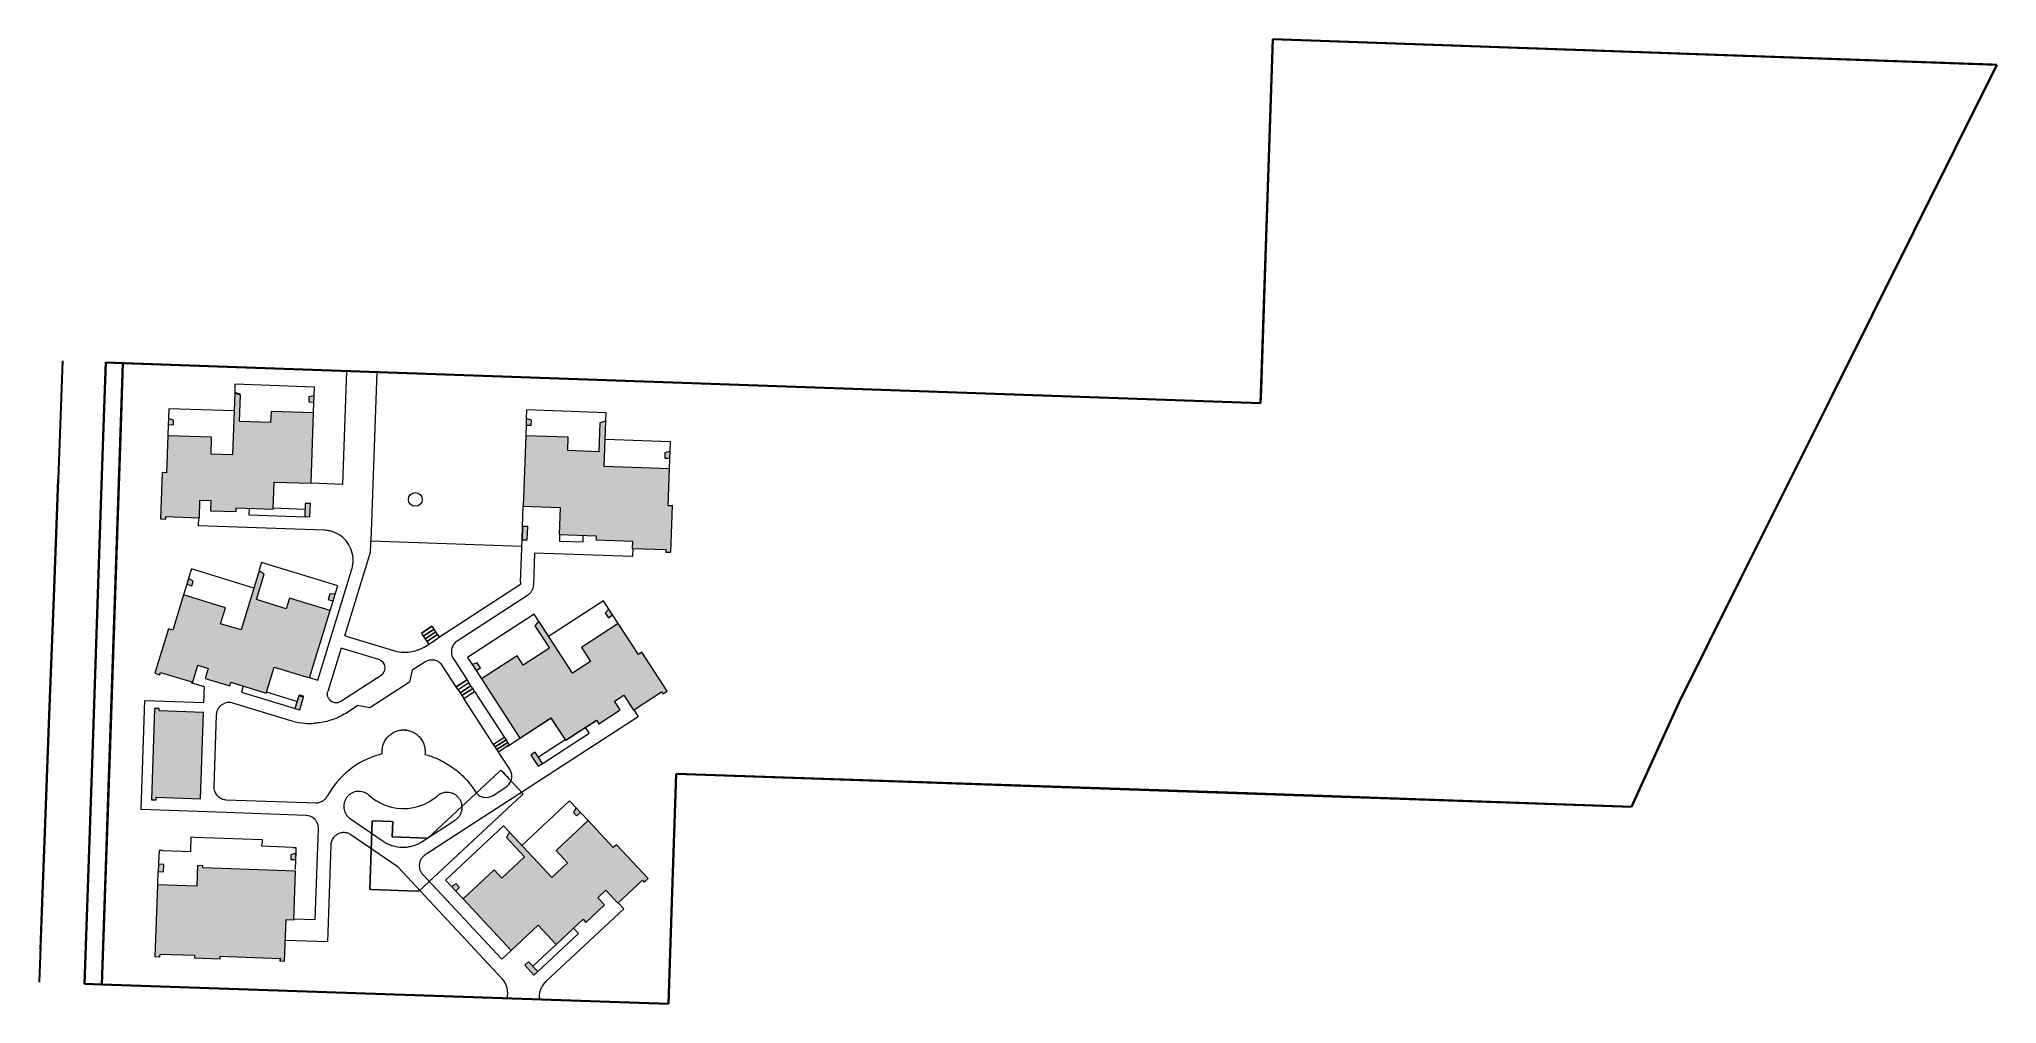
# Model space of a CAD drawing. Header units: centimetres. Extents: x 154 to 610, y 231 to 455.
import ezdxf

# ---------------------------------------------------------------- set-up
doc = ezdxf.new("R2010")
doc.units = ezdxf.units.CM
doc.layers.add('A-DETL', color=7, linetype='Continuous', lineweight=9, true_color=0x008000)
for name, color, linetype, lineweight in [('A-DETL-GENF', 7, 'Continuous', 9), ('A-DETL-MBND', 7, 'Continuous', 9), ('A-DETL-THIN', 7, 'Continuous', 9)]:
    doc.layers.add(name, color=color, linetype=linetype, lineweight=lineweight)

msp = doc.modelspace()

# ---------------------------------------------------------------- hatches: boundary and pattern name
at = {"layer": 'A-DETL-GENF', "true_color": 0x808080}
h = msp.add_hatch(color=8, dxfattribs=at)
h.paths.add_polyline_path([(183.48, 343.81), (183.5, 344.41), (191.3, 344.14), (191.44, 348.24), (193.94, 348.15), (193.86, 345.75), (199.85, 345.54), (199.88, 346.44), (208.48, 346.14), (208.7, 352.43), (217.29, 352.13), (217.87, 368.52), (207.98, 368.87), (207.84, 366.27), (200.64, 366.52), (200.81, 372.73), (199.53, 373.2), (199.02, 358.78), (194.02, 358.95), (194.16, 362.85), (183.96, 363.21), (183.66, 354.61), (182.66, 354.65), (182.28, 343.86)])
h.paths.add_polyline_path([(217.02, 344.33), (217.13, 347.43), (215.93, 347.47), (215.82, 344.38)])
h.paths.add_polyline_path([(185.25, 365.76), (185.29, 366.86), (184.1, 367.21), (184.06, 365.81)])
h.paths.add_polyline_path([(217.96, 371.02), (218.01, 372.52), (216.8, 372.22), (216.76, 371.06)])
at = {"layer": 'A-DETL-GENF'}
msp.add_hatch(color=256, dxfattribs=at).paths.add_polyline_path([(200.81, 372.73), (200.81, 372.84), (199.53, 373.3), (199.53, 373.2)])
at = {"layer": 'A-DETL-GENF', "true_color": 0x808080}
h = msp.add_hatch(color=8, dxfattribs=at)
h.paths.add_polyline_path([(301, 336.09), (301.38, 346.88), (300.38, 346.94), (300.68, 355.51), (285.49, 356.04), (285.86, 366.57), (284.5, 366.17), (284.26, 359.49), (277.02, 359.75), (277.13, 362.84), (267.23, 363.19), (266.66, 346.8), (275.25, 346.5), (275.03, 340.2), (283.62, 339.9), (283.59, 339), (292.09, 338.7), (292.03, 337), (299.82, 336.73), (299.8, 336.13)])
h.paths.add_polyline_path([(267.58, 338.96), (267.69, 342.06), (266.49, 342.1), (266.38, 339.01)])
h.paths.add_polyline_path([(300.77, 357.97), (300.82, 359.51), (299.61, 359.25), (299.57, 358.02)])
h.paths.add_polyline_path([(268.52, 365.65), (268.56, 366.81), (267.37, 367.19), (267.32, 365.69)])
h = msp.add_hatch(color=8, dxfattribs=at)
h.paths.add_polyline_path([(214.65, 299.4), (215.55, 302.36), (214.41, 302.71), (213.5, 299.75)])
h.paths.add_polyline_path([(206.86, 303.35), (208.71, 309.37), (216.93, 306.86), (221.73, 322.54), (212.26, 325.44), (211.5, 322.95), (204.57, 325.07), (206.38, 330.99), (205.22, 331.81), (201, 318.01), (196.21, 319.47), (197.36, 323.2), (187.6, 326.18), (185.09, 317.96), (184.13, 318.25), (180.97, 307.93), (182.12, 307.58), (182.29, 308.15), (189.75, 305.87), (190.95, 309.79), (193.34, 309.06), (192.64, 306.76), (198.38, 305), (198.64, 305.87)])
h.paths.add_polyline_path([(222.4, 324.72), (222.9, 326.36), (221.65, 326.39), (221.25, 325.07)])
h.paths.add_polyline_path([(189.51, 328.32), (189.83, 329.37), (188.77, 330.01), (188.36, 328.67)])
h = msp.add_hatch(color=8, dxfattribs=at)
h.paths.add_polyline_path([(270.12, 286.31), (271.13, 286.97), (269.44, 289.57), (268.43, 288.91), (269.59, 287.13)])
h.paths.add_polyline_path([(276.46, 292.34), (283.68, 297.02), (284.22, 296.18), (289.21, 299.41), (287.9, 301.43), (290.05, 302.82), (292.28, 299.38), (298.82, 303.63), (299.15, 303.12), (300.15, 303.78), (294.28, 312.84), (293.44, 312.29), (288.75, 319.51), (280.2, 313.95), (282.32, 310.68), (278.13, 307.96), (270.27, 320.07), (269.38, 318.96), (272.75, 313.77), (266.67, 309.82), (265.25, 312), (256.95, 306.61), (265.88, 292.86), (273.1, 297.51)])
h.paths.add_polyline_path([(255.68, 308.57), (256.68, 309.22), (255.96, 310.34), (254.77, 309.97)])
h.paths.add_polyline_path([(286.46, 320.84), (287.46, 321.5), (286.58, 322.86), (285.74, 321.95)])
msp.add_hatch(color=8, dxfattribs=at).paths.add_polyline_path([(181.22, 278.49), (181.24, 279.09), (191.56, 278.73), (192.26, 298.84), (181.95, 299.2), (181.97, 299.72), (180.89, 299.76), (180.14, 278.53)])
h = msp.add_hatch(color=8, dxfattribs=at)
h.paths.add_polyline_path([(269.15, 237.74), (270.03, 238.56), (267.92, 240.83), (267.04, 240.01), (267.86, 239.13)])
h.paths.add_polyline_path([(263.83, 243.45), (270.13, 249.31), (274.28, 244.85), (280.58, 250.72), (281.26, 249.98), (285.6, 254.03), (284.03, 255.72), (285.91, 257.46), (288.7, 254.46), (294.41, 259.78), (294.82, 259.34), (295.7, 260.16), (288.33, 268.06), (287.6, 267.38), (281.74, 273.67), (274.28, 266.71), (276.93, 263.86), (273.28, 260.45), (263.44, 271.01), (262.75, 269.77), (266.97, 265.24), (261.67, 260.3), (259.89, 262.2), (252.65, 255.45)])
h.paths.add_polyline_path([(250.95, 257.28), (251.83, 258.09), (251.03, 258.94), (249.93, 258.37)])
h.paths.add_polyline_path([(279.09, 274.75), (279.96, 275.57), (279.01, 276.6), (278.34, 275.56)])
at = {"layer": 'A-DETL-GENF', "true_color": 0xff8080}
h = msp.add_hatch(color=11, dxfattribs=at)
h.paths.add_polyline_path([(211.13, 240.98), (211.47, 250.67), (213.27, 250.61), (213.66, 261.9), (192.08, 262.66), (192.09, 263.16), (190.89, 263.2), (190.73, 258.41), (181.53, 258.73), (180.94, 242.04), (182.14, 242), (182.16, 242.6), (190.16, 242.32), (190.14, 241.72), (196.13, 241.51), (196.16, 242.11), (210.15, 241.61), (210.13, 241.01), (210.91, 240.99)])
h.paths.add_polyline_path([(182.94, 261.78), (183, 263.48), (181.8, 263.52), (181.74, 261.82)])
h.paths.add_polyline_path([(213.76, 264.6), (213.77, 266.09), (212.6, 265.69), (212.56, 264.64)])

# ---------------------------------------------------------------- linework, layer by layer
at = {"layer": 'A-DETL', "color": 7, "lineweight": 30}
for p, q in [((441.1, 455.47), (438.23, 370.8)), ((438.23, 370.8), (441.1, 455.47)), ((441.1, 455.47), (439.38, 404.7)), ((439.38, 404.7), (441.1, 455.47)), ((609.53, 449.53), (441.1, 455.47)), ((441.1, 455.47), (609.53, 449.53)), ((441.1, 455.47), (608.43, 449.57)), ((608.43, 449.57), (441.1, 455.47)), ((441.11, 455.46), (608.42, 449.57)), ((608.42, 449.57), (441.11, 455.46)), ((609.53, 449.53), (570.79, 371.81)), ((570.79, 371.81), (609.53, 449.53)), ((609.53, 449.53), (570.79, 371.81)), ((570.79, 371.81), (609.53, 449.53)), ((608.43, 449.57), (609.53, 449.53)), ((609.53, 449.53), (608.43, 449.57)), ((439.38, 404.7), (438.34, 373.99)), ((438.34, 373.99), (439.38, 404.7)), ((159.49, 380.65), (158.45, 352.99)), ((173.52, 380.12), (168.62, 235.54)), ((168.62, 235.54), (173.52, 380.12)), ((169.01, 365.39), (169.51, 380.3)), ((169.51, 380.26), (169.01, 365.39)), ((169.51, 380.3), (438.23, 370.8)), ((173.52, 380.12), (169.51, 380.26)), ((169.51, 380.26), (173.52, 380.12)), ((173.52, 380.12), (173.01, 365.26)), ((173.01, 365.26), (173.52, 380.12)), ((438.23, 370.8), (173.52, 380.12)), ((173.52, 380.12), (438.23, 370.8)), ((438.23, 370.8), (173.52, 380.12)), ((438.34, 373.99), (438.23, 370.8)), ((438.23, 370.8), (438.34, 373.99)), ((570.79, 371.81), (549.83, 329.77)), ((549.83, 329.77), (570.79, 371.81)), ((570.79, 371.81), (549.83, 329.77)), ((549.83, 329.77), (570.79, 371.81)), ((169.01, 365.39), (168.01, 335.66)), ((168.01, 335.66), (169.01, 365.39)), ((169.01, 365.39), (168.98, 364.19)), ((168.98, 364.19), (169.01, 365.39)), ((173.01, 365.26), (172.01, 335.52)), ((172.01, 335.52), (173.01, 365.26)), ((157.42, 325.67), (158.45, 352.99)), ((158.45, 352.99), (157.42, 325.67)), ((168.01, 335.66), (166.42, 289.19)), ((166.42, 289.19), (168.01, 335.66)), ((172.01, 335.52), (170.43, 289.05)), ((170.43, 289.05), (172.01, 335.52)), ((549.83, 329.77), (535.5, 301.04)), ((535.5, 301.04), (549.83, 329.77)), ((549.83, 329.77), (535.5, 301.04)), ((535.5, 301.04), (549.83, 329.77)), ((156.39, 298.31), (157.42, 325.67)), ((157.42, 325.67), (156.39, 298.31)), ((535.5, 301.04), (524.51, 276.89)), ((524.51, 276.89), (535.5, 301.04)), ((535.5, 301.04), (524.51, 276.89)), ((524.51, 276.89), (535.5, 301.04)), ((155.35, 270.98), (156.39, 298.31)), ((156.39, 298.31), (155.35, 270.98)), ((166.42, 289.19), (164.6, 235.68)), ((164.6, 235.68), (166.42, 289.19)), ((170.43, 289.05), (168.62, 235.54)), ((168.62, 235.54), (170.43, 289.05)), ((302.25, 284.56), (301.23, 254.67)), ((301.23, 254.67), (302.25, 284.56)), ((302.25, 284.56), (301.23, 254.67)), ((301.23, 254.67), (302.25, 284.56)), ((524.51, 276.89), (302.25, 284.56)), ((302.25, 284.56), (524.51, 276.89)), ((435.15, 280.02), (302.25, 284.56)), ((302.25, 284.56), (435.15, 280.02)), ((524.51, 276.89), (435.15, 280.02)), ((435.15, 280.02), (524.51, 276.89)), ((154.76, 254.72), (155.35, 270.98)), ((155.35, 270.98), (154.76, 254.72)), ((154.76, 254.72), (154.02, 236.04)), ((154.32, 243.64), (154.76, 254.72)), ((301.23, 254.67), (300.44, 231.04)), ((300.44, 231.04), (301.23, 254.67)), ((301.23, 254.67), (300.45, 231.03)), ((300.45, 231.03), (301.23, 254.67)), ((301.23, 254.67), (300.45, 231.03)), ((300.45, 231.03), (301.23, 254.67)), ((164.6, 235.68), (168.62, 235.54)), ((168.62, 235.54), (164.6, 235.68)), ((300.45, 231.03), (168.62, 235.54)), ((168.62, 235.54), (300.45, 231.03)), ((300.44, 231.04), (168.62, 235.54)), ((168.62, 235.54), (300.44, 231.04))]:
    msp.add_line(p, q, dxfattribs=at)
at = {"layer": 'A-DETL', "color": 7}
for p, q in [((224.69, 351.97), (225.62, 378.28)), ((199.59, 375.17), (199.53, 373.3)), ((218.08, 374.52), (199.59, 375.17)), ((218.01, 372.53), (218.08, 374.52)), ((232.62, 378.04), (231.23, 338.74)), ((184.19, 369.5), (184.11, 367.23)), ((199.38, 368.97), (184.19, 369.5)), ((199.53, 373.2), (199.02, 358.78)), ((200.81, 372.84), (199.53, 373.3)), ((200.86, 372.71), (199.53, 373.2)), ((200.17, 372.97), (199.64, 373.16)), ((200.71, 372.77), (200.17, 372.97)), ((200.64, 366.52), (200.86, 372.71)), ((217.87, 368.52), (217.96, 371.02)), ((267.44, 369.19), (267.37, 367.2)), ((285.93, 368.54), (267.44, 369.19)), ((184.05, 365.77), (183.96, 363.21)), ((207.89, 366.27), (200.64, 366.52)), ((207.98, 368.87), (207.89, 366.27)), ((217.87, 368.52), (207.98, 368.87)), ((217.29, 352.13), (217.87, 368.52)), ((267.32, 365.71), (267.23, 363.19)), ((285.87, 366.68), (285.93, 368.54)), ((183.96, 363.21), (183.66, 354.61)), ((194.16, 362.85), (183.96, 363.21)), ((194.02, 358.95), (194.16, 362.85)), ((267.23, 363.19), (266.66, 346.8)), ((277.13, 362.84), (267.23, 363.19)), ((277.02, 359.75), (277.13, 362.84)), ((300.9, 361.81), (285.71, 362.34)), ((300.82, 359.53), (300.9, 361.81)), ((199.02, 358.78), (194.02, 358.95)), ((284.26, 359.49), (277.02, 359.75)), ((300.68, 355.51), (285.49, 356.04)), ((300.38, 346.92), (300.68, 355.51)), ((300.68, 355.51), (300.77, 357.97)), ((182.66, 354.65), (182.28, 343.86)), ((183.66, 354.61), (182.66, 354.65)), ((208.48, 346.14), (208.7, 352.43)), ((208.7, 352.43), (217.29, 352.13)), ((217.3, 352.23), (224.69, 351.97)), ((191.3, 344.14), (191.44, 348.24)), ((191.44, 348.24), (193.94, 348.15)), ((193.94, 348.15), (193.86, 345.75)), ((199.85, 345.54), (199.88, 346.44)), ((199.88, 346.44), (208.48, 346.14)), ((202.88, 346.33), (202.83, 344.83)), ((215.88, 346.08), (208.49, 346.34)), ((215.93, 347.47), (215.82, 344.38)), ((217.02, 344.33), (217.13, 347.43)), ((266.31, 337), (266.66, 346.9)), ((266.66, 346.8), (275.25, 346.5)), ((275.25, 346.5), (275.03, 340.2)), ((301.38, 346.88), (300.38, 346.92)), ((301, 336.09), (301.38, 346.88)), ((183.5, 344.41), (191.3, 344.14)), ((191.13, 342.24), (191.2, 344.14)), ((220.32, 341.22), (191.13, 342.24)), ((193.86, 345.75), (199.85, 345.54)), ((202.83, 344.83), (215.92, 344.37)), ((215.82, 344.38), (217.02, 344.33)), ((266.49, 342.1), (266.38, 339.01)), ((267.58, 338.96), (267.69, 342.06)), ((223.95, 340.05), (223.29, 340.44)), ((224.27, 339.83), (223.95, 340.05)), ((231.11, 336.12), (231.19, 338.24)), ((231.19, 338.24), (231.21, 338.74)), ((231.21, 338.74), (266.33, 337.5)), ((266.38, 339.01), (267.58, 338.96)), ((275.03, 340.2), (283.62, 339.9)), ((275.13, 340.2), (275.08, 338.7)), ((275.08, 338.7), (280.57, 338.51)), ((280.57, 338.51), (280.63, 340.01)), ((283.62, 339.9), (283.59, 339)), ((283.62, 339.9), (283.59, 339)), ((283.59, 339), (292.09, 338.7)), ((292.09, 338.7), (292.03, 337)), ((205.79, 333.69), (205.25, 331.91)), ((223.48, 328.28), (205.79, 333.69)), ((225.16, 316.68), (231.11, 336.12)), ((266.04, 329.18), (266.31, 337)), ((269.27, 335.9), (269.01, 328.46)), ((292.06, 335.1), (269.27, 335.9)), ((292.03, 337), (299.82, 336.73)), ((292.13, 337), (292.06, 335.1)), ((299.82, 336.73), (299.8, 336.13)), ((299.8, 336.13), (301, 336.09)), ((188.35, 328.63), (187.6, 326.18)), ((189.45, 332.21), (188.78, 330.03)), ((203.98, 327.76), (189.45, 332.21)), ((218.87, 306.37), (226.77, 332.17)), ((222.9, 326.38), (223.48, 328.28)), ((266.01, 328.57), (247.15, 316.32)), ((266.04, 329.18), (266.01, 328.57)), ((187.6, 326.18), (185.09, 317.96)), ((197.36, 323.2), (187.6, 326.18)), ((212.26, 325.44), (211.5, 322.95)), ((221.73, 322.54), (212.26, 325.44)), ((221.73, 322.54), (222.4, 324.72)), ((267.65, 326.05), (251.29, 315.44)), ((285.32, 324.79), (272.57, 316.52)), ((286.57, 322.88), (285.32, 324.79)), ((216.93, 306.86), (221.73, 322.54)), ((242.97, 317.24), (245.49, 318.87)), ((245.49, 318.87), (242.97, 317.24)), ((269.2, 321.72), (253.68, 311.64)), ((270.21, 320.15), (269.2, 321.72)), ((269.38, 318.96), (272.75, 313.77)), ((278.13, 307.96), (270.27, 320.07)), ((288.75, 319.51), (280.2, 313.95)), ((288.75, 319.51), (287.46, 321.5)), ((293.44, 312.29), (288.75, 319.51)), ((184.13, 318.25), (180.97, 307.93)), ((185.09, 317.96), (184.13, 318.25)), ((225.45, 316.59), (225.16, 316.68)), ((225.45, 316.59), (236.46, 313.22)), ((243, 317.2), (244.36, 315.11)), ((243.39, 316.6), (245.9, 318.23)), ((245.9, 318.23), (243.39, 316.6)), ((243.8, 315.96), (246.32, 317.6)), ((246.32, 317.6), (243.8, 315.96)), ((244, 314.28), (246.67, 316.01)), ((244.22, 315.33), (246.73, 316.96)), ((246.73, 316.96), (244.22, 315.33)), ((244.22, 315.33), (244.63, 314.69)), ((244.36, 315.11), (244.63, 314.69)), ((246.87, 316.74), (245.51, 318.84)), ((247.15, 316.32), (246.67, 316.01)), ((246.73, 316.96), (247.15, 316.32)), ((247.15, 316.32), (246.87, 316.74)), ((189.75, 305.87), (190.95, 309.79)), ((190.95, 309.79), (193.34, 309.06)), ((224.29, 313.81), (221.19, 303.69)), ((233.09, 311.11), (224.29, 313.81)), ((243.74, 310.54), (240.8, 308.63)), ((250.41, 311.29), (253.59, 306.39)), ((253.68, 311.64), (254.76, 309.98)), ((265.25, 312), (256.95, 306.61)), ((266.67, 309.82), (265.25, 312)), ((272.75, 313.77), (266.67, 309.82)), ((282.32, 310.68), (278.13, 307.96)), ((280.2, 313.95), (282.32, 310.68)), ((294.28, 312.84), (293.44, 312.29)), ((300.15, 303.78), (294.28, 312.84)), ((180.97, 307.93), (182.12, 307.58)), ((182.12, 307.58), (182.29, 308.15)), ((182.29, 308.15), (189.75, 305.87)), ((189.58, 305.67), (189.66, 305.9)), ((192.47, 304.78), (189.58, 305.67)), ((193.34, 309.06), (192.64, 306.76)), ((192.64, 306.76), (198.38, 305)), ((198.38, 305), (198.64, 305.87)), ((198.64, 305.87), (206.86, 303.35)), ((206.86, 303.35), (208.71, 309.37)), ((208.71, 309.37), (216.93, 306.86)), ((216.96, 306.95), (218.87, 306.37)), ((224.19, 301.42), (233.59, 307.52)), ((240.21, 305.86), (230.98, 299.87)), ((240.8, 308.63), (240.21, 305.86)), ((251.08, 304.75), (247.89, 309.66)), ((253.59, 306.39), (251.08, 304.75)), ((251.08, 304.75), (253.59, 306.39)), ((253.59, 306.39), (251.08, 304.75)), ((254.03, 305.71), (251.51, 304.08)), ((254.03, 305.71), (251.51, 304.08)), ((253.59, 306.39), (254.03, 305.71)), ((254.47, 305.04), (254.03, 305.71)), ((255.68, 308.57), (256.95, 306.61)), ((256.95, 306.61), (265.88, 292.86)), ((177.76, 276.21), (178.65, 301.64)), ((178.65, 301.64), (192.35, 301.16)), ((192.35, 301.16), (192.47, 304.78)), ((196.98, 300.86), (196.5, 300.59)), ((199.12, 301.01), (198.58, 301.12)), ((212.34, 296.97), (199.12, 301.01)), ((201.51, 304.99), (201.07, 303.55)), ((201.07, 303.55), (213.6, 299.72)), ((214, 301.37), (206.92, 303.54)), ((214.41, 302.71), (213.5, 299.75)), ((215.55, 302.36), (214.41, 302.71)), ((214.56, 302.88), (214.5, 302.68)), ((214.75, 302.82), (214.56, 302.88)), ((214.65, 299.4), (215.55, 302.36)), ((215.23, 302.67), (214.75, 302.82)), ((215.52, 302.58), (215.23, 302.67)), ((215.46, 302.39), (215.52, 302.58)), ((251.51, 304.08), (251.08, 304.75)), ((251.51, 304.08), (251.95, 303.41)), ((251.95, 303.41), (254.47, 305.04)), ((254.47, 305.04), (251.95, 303.41)), ((251.95, 303.41), (252.39, 302.74)), ((252.39, 302.74), (254.9, 304.37)), ((254.9, 304.37), (252.39, 302.74)), ((252.39, 302.74), (252.82, 302.07)), ((252.82, 302.07), (255.34, 303.7)), ((259.76, 291.39), (252.82, 302.07)), ((254.9, 304.37), (254.47, 305.04)), ((255.34, 303.7), (254.9, 304.37)), ((255.34, 303.7), (262.27, 293.02)), ((292.28, 299.38), (298.82, 303.63)), ((298.82, 303.63), (299.15, 303.12)), ((299.15, 303.12), (300.15, 303.78)), ((192.26, 298.84), (181.95, 299.2)), ((195.24, 298.25), (194.66, 281.62)), ((212.95, 296.79), (212.34, 296.97)), ((213.5, 299.75), (214.65, 299.4)), ((218.61, 296.35), (217.98, 296.3)), ((228.21, 300.46), (225.73, 298.85)), ((230.98, 299.87), (228.21, 300.46)), ((293.4, 297.84), (243.83, 265.67)), ((265.88, 292.86), (273.09, 297.54)), ((273.09, 297.54), (276.46, 292.34)), ((276.46, 292.34), (283.68, 297.02)), ((281.83, 295.82), (283.51, 296.91)), ((283.51, 296.91), (283.68, 297.02)), ((292.36, 299.44), (293.4, 297.84)), ((238.88, 294.75), (238.17, 294.71)), ((239.58, 294.69), (238.88, 294.75)), ((262.27, 293.02), (259.76, 291.39)), ((260.14, 290.8), (262.66, 292.44)), ((262.66, 292.44), (260.14, 290.8)), ((260.52, 290.21), (263.04, 291.85)), ((263.04, 291.85), (260.52, 290.21)), ((262.28, 293.02), (262.66, 292.44)), ((262.66, 292.44), (263.04, 291.85)), ((262.88, 290.91), (265.88, 292.86)), ((263.04, 291.85), (263.42, 291.26)), ((276.41, 292.42), (270.2, 288.39)), ((271.04, 286.91), (282.03, 294.04)), ((276.55, 292.39), (277.77, 293.18)), ((277.77, 293.18), (279.69, 294.43)), ((279.69, 294.43), (281.83, 295.82)), ((282.03, 294.04), (281.16, 295.39)), ((243.77, 289.07), (244.45, 288.87)), ((260.14, 290.8), (259.76, 291.39)), ((260.52, 290.21), (260.14, 290.8)), ((260.9, 289.63), (260.52, 290.21)), ((263.42, 291.26), (260.9, 289.62)), ((263.51, 285.6), (260.9, 289.62)), ((268.43, 288.91), (270.12, 286.31)), ((271.13, 286.97), (269.44, 289.57)), ((244.46, 269.58), (261.18, 285.16)), ((261.18, 285.16), (244.46, 269.58)), ((259.57, 283.66), (259.86, 283.93)), ((259.86, 283.93), (261.47, 285.43)), ((266.65, 279.87), (261.47, 285.43)), ((261.47, 285.43), (266.65, 279.87)), ((261.47, 285.43), (261.74, 285.14)), ((262.97, 283.82), (261.74, 285.14)), ((261.74, 285.14), (262.97, 283.82)), ((262.97, 283.82), (263.24, 283.53)), ((263.97, 284.38), (263.92, 284.64)), ((270.12, 286.31), (271.13, 286.97)), ((181.24, 279.09), (191.56, 278.73)), ((197.55, 278.52), (216.23, 277.86)), ((242.37, 257.24), (266.36, 279.6)), ((266.36, 279.6), (242.37, 257.24)), ((259.66, 279.52), (262.63, 281.45)), ((266.09, 279.89), (265.96, 280.03)), ((277.44, 278.28), (266.32, 267.91)), ((266.65, 279.87), (266.36, 279.6)), ((279, 276.61), (277.44, 278.28)), ((197.45, 275.52), (177.76, 276.21)), ((216.12, 274.86), (197.45, 275.52)), ((216.89, 274.73), (216.12, 274.86)), ((216.23, 277.86), (218.3, 277.78)), ((224.99, 276.23), (225.16, 275.66)), ((225.16, 275.66), (225.28, 275.4)), ((226.43, 274.08), (234.03, 268.89)), ((231.5, 273.63), (230.93, 257.64)), ((230.93, 257.64), (231.5, 273.63)), ((231.42, 271.44), (231.5, 273.63)), ((231.5, 273.63), (231.9, 273.62)), ((235.89, 273.48), (231.9, 273.62)), ((231.9, 273.62), (235.89, 273.48)), ((231.9, 273.62), (234.09, 273.54)), ((235.89, 273.48), (236.29, 273.47)), ((236.17, 269.87), (236.29, 273.47)), ((236.29, 273.47), (236.17, 269.87)), ((243.12, 268.79), (250.84, 273.8)), ((281.74, 273.67), (274.28, 266.71)), ((279.96, 275.57), (279.01, 276.6)), ((281.74, 273.67), (279.99, 275.54)), ((287.6, 267.38), (281.74, 273.67)), ((189.28, 266.47), (189.4, 269.86)), ((189.4, 269.86), (190.2, 269.83)), ((190.2, 269.83), (205.92, 269.28)), ((205.92, 269.28), (205.89, 268.48)), ((218.27, 250.63), (219.01, 271.76)), ((218.87, 272.79), (218.66, 273.27)), ((223.77, 270.66), (223.53, 270.55)), ((237.53, 262.87), (226.57, 270.35)), ((231.4, 271.04), (231.42, 271.44)), ((236.17, 269.87), (244.46, 269.58)), ((244.46, 269.58), (236.17, 269.87)), ((242.75, 268.56), (243.12, 268.79)), ((262.1, 272.45), (248.56, 259.84)), ((263.36, 271.09), (262.1, 272.45)), ((262.75, 269.77), (266.97, 265.24)), ((273.28, 260.45), (263.44, 271.01)), ((181.91, 266.73), (181.81, 263.72)), ((182.71, 266.71), (181.91, 266.73)), ((182.71, 266.71), (189.28, 266.47)), ((205.86, 267.68), (205.89, 268.48)), ((212.96, 267.43), (205.86, 267.68)), ((212.6, 265.69), (212.56, 264.64)), ((212.96, 267.43), (213.76, 267.4)), ((213.65, 264.47), (213.58, 262.3)), ((213.76, 267.4), (213.71, 266.17)), ((213.76, 264.6), (213.81, 266.1)), ((221.88, 267.98), (221.09, 245.43)), ((266.97, 265.24), (261.67, 260.3)), ((274.28, 266.71), (276.93, 263.86)), ((288.33, 268.06), (287.6, 267.38)), ((295.7, 260.16), (288.33, 268.06)), ((181.64, 258.83), (181.74, 261.82)), ((182.94, 261.78), (183, 263.48)), ((190.89, 263.2), (190.73, 258.41)), ((213.27, 250.61), (213.66, 261.9)), ((261.7, 236.94), (237.53, 262.87)), ((243.27, 261.11), (261.64, 241.4)), ((248.56, 259.84), (249.92, 258.38)), ((259.89, 262.2), (252.65, 255.45)), ((261.67, 260.3), (259.89, 262.2)), ((276.93, 263.86), (273.28, 260.45)), ((288.7, 254.46), (294.41, 259.78)), ((294.41, 259.78), (294.82, 259.34)), ((294.82, 259.34), (295.7, 260.16)), ((181.53, 258.73), (180.94, 242.04)), ((190.73, 258.41), (181.53, 258.73)), ((231.33, 257.63), (230.93, 257.64)), ((231.33, 257.63), (241.81, 257.26)), ((241.81, 257.26), (231.33, 257.63)), ((242.37, 257.24), (241.81, 257.26)), ((249.93, 258.37), (250.95, 257.28)), ((250.95, 257.28), (252.65, 255.45)), ((252.65, 255.45), (263.83, 243.45)), ((284.03, 255.72), (285.91, 257.46)), ((285.91, 257.46), (288.7, 254.46)), ((211.13, 240.98), (211.47, 250.67)), ((211.47, 250.67), (213.27, 250.61)), ((213.27, 250.81), (218.27, 250.63)), ((290.07, 253.14), (271.93, 236.24)), ((274.28, 244.85), (280.58, 250.72)), ((288.78, 254.53), (290.07, 253.14)), ((263.83, 243.45), (270.13, 249.31)), ((269.96, 238.49), (279.54, 247.43)), ((270.13, 249.31), (274.28, 244.85)), ((279.54, 247.43), (278.45, 248.6)), ((180.94, 242.04), (182.14, 242)), ((182.14, 242), (182.16, 242.6)), ((182.16, 242.6), (190.16, 242.32)), ((190.16, 242.32), (190.14, 241.72)), ((190.14, 241.72), (196.13, 241.51)), ((196.13, 241.51), (196.16, 242.11)), ((196.16, 242.11), (210.15, 241.61)), ((210.05, 241.62), (210.03, 241.02)), ((210.15, 241.61), (210.13, 241.01)), ((221.09, 245.43), (211.29, 245.77)), ((261.64, 241.4), (263.83, 243.45)), ((274.28, 244.85), (268.87, 239.81)), ((210.13, 241.01), (211.13, 240.98)), ((267.04, 240.01), (269.15, 237.74)), ((270.03, 238.56), (267.92, 240.83)), ((269.15, 237.74), (270.03, 238.56)), ((270.37, 232.06), (262.89, 232.32))]:
    msp.add_line(p, q, dxfattribs=at)
for centre, radius, start, end in [((232.5, 309.2), 2, 4.88, 72.9667), ((232.5, 309.2), 2, 302.983, 358.6903), ((232.5, 309.2), 2, 358.6903, 4.88), ((238.59, 269.75), 20, 105.6967, 151.3486), ((238.59, 269.75), 20, 103.7119, 105.6967), ((238.8, 288.47), 12, 227.8551, 256.3675), ((238.8, 288.47), 12, 256.3675, 305.6161), ((238.8, 288.47), 12, 305.6161, 310.8002), ((258.02, 282.04), 3, 212.2767, 252.5911), ((258.02, 282.04), 3, 252.5911, 257.6304), ((258.02, 282.04), 3, 257.6304, 302.9842), ((258.04, 233.53), 5, 38.9135, 42.9842), ((258.04, 233.53), 5, 18.5599, 38.9135), ((258.04, 233.53), 5, 14.4892, 18.5599), ((258.04, 233.53), 5, 345.9942, 14.4892)]:
    msp.add_arc(centre, radius, start, end, dxfattribs=at)
for points, knots in [([(223.29, 340.44), (223, 340.59), (222.38, 340.86), (221.38, 341.12), (220.68, 341.2), (220.32, 341.22)], [-0.7272727, -0.7272727, -0.7272727, -0.7272727, -0.5, -0.25, 0, 0, 0, 0]), ([(227.08, 334.18), (227.08, 334.22), (227.07, 334.97), (226.83, 336.43), (225.85, 338.37), (224.84, 339.4), (224.27, 339.83)], [-0.7619048, -0.7619048, -0.7619048, -0.7619048, -0.75, -0.5, -0.25, 0, 0, 0, 0]), ([(226.77, 332.17), (226.87, 332.51), (227.02, 333.18), (227.07, 333.86), (227.08, 334.18)], [-1, -1, -1, -1, -0.875, -0.7619048, -0.7619048, -0.7619048, -0.7619048]), ([(269.01, 328.46), (269.01, 328.34), (268.98, 328.1), (268.88, 327.63), (268.65, 327.07), (268.29, 326.59), (267.94, 326.26), (267.75, 326.12), (267.65, 326.05)], [-1, -1, -1, -1, -0.875, -0.75, -0.5, -0.25, -0.125, 0, 0, 0, 0]), ([(251.29, 315.44), (251.13, 315.33), (250.82, 315.08), (250.31, 314.48), (250.04, 313.85), (249.96, 313.37), (249.95, 313.29)], [-1, -1, -1, -1, -0.875, -0.75, -0.5, -0.4444444, -0.4444444, -0.4444444, -0.4444444]), ([(238.27, 312.86), (238.31, 312.86), (239, 312.8), (240.24, 312.84), (241.41, 313.11), (241.92, 313.28)], [-0.7647059, -0.7647059, -0.7647059, -0.7647059, -0.75, -0.5, -0.2941176, -0.2941176, -0.2941176, -0.2941176]), ([(241.92, 313.28), (242.03, 313.32), (242.76, 313.57), (243.45, 313.92), (244, 314.28)], [-0.2941176, -0.2941176, -0.2941176, -0.2941176, -0.25, 0, 0, 0, 0]), ([(245.22, 311.02), (245.09, 311.02), (244.76, 310.98), (244.26, 310.83), (243.91, 310.65), (243.74, 310.54)], [-0.3333333, -0.3333333, -0.3333333, -0.3333333, -0.25, -0.125, 0, 0, 0, 0]), ([(246.25, 310.9), (246.17, 310.92), (245.83, 311.01), (245.48, 311.04), (245.22, 311.02)], [-0.5555556, -0.5555556, -0.5555556, -0.5555556, -0.5, -0.3333333, -0.3333333, -0.3333333, -0.3333333]), ([(247.89, 309.66), (247.78, 309.83), (247.54, 310.13), (247, 310.59), (246.54, 310.81), (246.25, 310.9)], [-1, -1, -1, -1, -0.875, -0.75, -0.5555556, -0.5555556, -0.5555556, -0.5555556]), ([(249.95, 313.29), (249.91, 312.98), (249.93, 312.48), (250.12, 311.8), (250.3, 311.45), (250.41, 311.29)], [-0.4444444, -0.4444444, -0.4444444, -0.4444444, -0.25, -0.125, 0, 0, 0, 0]), ([(198.58, 301.12), (198.54, 301.13), (198.26, 301.15), (197.76, 301.13), (197.27, 300.99), (197.02, 300.88), (196.98, 300.86)], [-0.9, -0.9, -0.9, -0.9, -0.875, -0.75, -0.625, -0.6, -0.6, -0.6, -0.6]), ([(221.33, 302.18), (221.28, 302.27), (221.15, 302.57), (221.09, 302.98), (221.11, 303.39), (221.16, 303.59), (221.19, 303.69)], [0.6818182, 0.6818182, 0.6818182, 0.6818182, 0.75, 0.875, 0.9375, 1, 1, 1, 1]), ([(221.33, 302.18), (221.37, 302.09), (221.53, 301.84), (221.88, 301.48), (222.42, 301.19), (223.03, 301.07), (223.54, 301.13), (223.93, 301.27), (224.1, 301.37), (224.19, 301.42)], [-0.6818182, -0.6818182, -0.6818182, -0.6818182, -0.625, -0.5, -0.375, -0.25, -0.125, -0.0625, 0, 0, 0, 0]), ([(196.5, 300.59), (196.31, 300.45), (195.97, 300.14), (195.58, 299.58), (195.36, 299.04), (195.27, 298.59), (195.25, 298.36), (195.24, 298.25)], [-0.5, -0.5, -0.5, -0.5, -0.375, -0.25, -0.125, -0.0625, 0, 0, 0, 0]), ([(212.95, 296.79), (213.87, 296.55), (215.54, 296.27), (217.24, 296.25), (217.98, 296.3)], [0.0454545, 0.0454545, 0.0454545, 0.0454545, 0.25, 0.4090909, 0.4090909, 0.4090909, 0.4090909]), ([(225.73, 298.85), (224.76, 298.21), (222.67, 297.16), (220.19, 296.53), (218.82, 296.37), (218.61, 296.35)], [-1, -1, -1, -1, -0.75, -0.5, -0.4545455, -0.4545455, -0.4545455, -0.4545455]), ([(244.45, 288.87), (245.42, 288.58), (247.51, 287.75), (250.51, 285.95), (253.3, 283.46), (254.82, 281.48), (255.49, 280.43)], [-0.952381, -0.952381, -0.952381, -0.952381, -0.75, -0.5, -0.25, 0, 0, 0, 0]), ([(262.63, 281.45), (262.79, 281.56), (263.1, 281.8), (263.61, 282.41), (263.99, 283.28), (264.01, 284.04), (263.97, 284.38)], [-1, -1, -1, -1, -0.875, -0.75, -0.5, -0.2777778, -0.2777778, -0.2777778, -0.2777778]), ([(263.92, 284.64), (263.88, 284.79), (263.78, 285.12), (263.62, 285.43), (263.51, 285.6)], [-0.2222222, -0.2222222, -0.2222222, -0.2222222, -0.125, 0, 0, 0, 0]), ([(194.66, 281.62), (194.65, 281.42), (194.68, 281.03), (194.79, 280.6), (194.88, 280.38), (194.9, 280.34)], [-1, -1, -1, -1, -0.875, -0.75, -0.7222222, -0.7222222, -0.7222222, -0.7222222]), ([(194.9, 280.34), (195.03, 280.02), (195.44, 279.39), (196.22, 278.83), (196.96, 278.57), (197.36, 278.52), (197.55, 278.52)], [-0.7222222, -0.7222222, -0.7222222, -0.7222222, -0.5, -0.25, -0.125, 0, 0, 0, 0]), ([(218.3, 277.78), (218.44, 277.78), (218.72, 277.79), (219.27, 277.88), (219.69, 278.06), (219.97, 278.22), (220, 278.24)], [-1, -1, -1, -1, -0.875, -0.75, -0.5, -0.4615385, -0.4615385, -0.4615385, -0.4615385]), ([(220, 278.24), (220.2, 278.37), (220.49, 278.6), (220.83, 278.99), (220.98, 279.22), (221.04, 279.34)], [-0.4615385, -0.4615385, -0.4615385, -0.4615385, -0.25, -0.125, 0, 0, 0, 0]), ([(230.75, 279.57), (230.58, 279.73), (230.19, 280.01), (229.53, 280.31), (228.83, 280.47), (228.11, 280.49), (227.4, 280.35), (226.73, 280.08), (226.14, 279.67), (225.64, 279.16), (225.25, 278.55), (225.06, 278.04), (224.99, 277.75), (224.98, 277.69)], [-1, -1, -1, -1, -0.9375, -0.875, -0.8125, -0.75, -0.6875, -0.625, -0.5625, -0.5, -0.4375, -0.375, -0.3589744, -0.3589744, -0.3589744, -0.3589744]), ([(252.11, 278.2), (252.11, 278.21), (252, 278.43), (251.75, 278.85), (251.26, 279.38), (250.68, 279.8), (250.02, 280.09), (249.31, 280.24), (248.59, 280.24), (247.88, 280.1), (247.22, 279.81), (246.83, 279.54), (246.65, 279.38)], [-0.5641026, -0.5641026, -0.5641026, -0.5641026, -0.5625, -0.5, -0.4375, -0.375, -0.3125, -0.25, -0.1875, -0.125, -0.0625, 0, 0, 0, 0]), ([(252.42, 276.49), (252.43, 276.6), (252.44, 276.96), (252.36, 277.54), (252.21, 277.99), (252.11, 278.2)], [-0.7179487, -0.7179487, -0.7179487, -0.7179487, -0.6875, -0.625, -0.5641026, -0.5641026, -0.5641026, -0.5641026]), ([(218.66, 273.27), (218.54, 273.5), (218.16, 274.04), (217.51, 274.51), (217.02, 274.69), (216.89, 274.73)], [-0.6666667, -0.6666667, -0.6666667, -0.6666667, -0.5, -0.25, -0.1666667, -0.1666667, -0.1666667, -0.1666667]), ([(224.98, 277.69), (224.94, 277.51), (224.89, 277.1), (224.91, 276.61), (224.97, 276.3), (224.99, 276.23)], [-0.3589744, -0.3589744, -0.3589744, -0.3589744, -0.3125, -0.25, -0.2307692, -0.2307692, -0.2307692, -0.2307692]), ([(225.28, 275.4), (225.33, 275.3), (225.5, 274.99), (225.87, 274.53), (226.23, 274.22), (226.43, 274.08)], [-0.1538462, -0.1538462, -0.1538462, -0.1538462, -0.125, -0.0625, 0, 0, 0, 0]), ([(250.84, 273.8), (251.04, 273.93), (251.41, 274.23), (251.87, 274.79), (252.21, 275.42), (252.37, 276), (252.42, 276.36), (252.42, 276.49)], [-1, -1, -1, -1, -0.9375, -0.875, -0.8125, -0.75, -0.7179487, -0.7179487, -0.7179487, -0.7179487]), ([(219.01, 271.76), (219.02, 271.95), (219, 272.3), (218.92, 272.64), (218.87, 272.79)], [-1, -1, -1, -1, -0.875, -0.7777778, -0.7777778, -0.7777778, -0.7777778]), ([(222.68, 269.91), (222.56, 269.78), (222.28, 269.43), (222.04, 268.9), (221.91, 268.38), (221.89, 268.12), (221.88, 267.98)], [-0.3333333, -0.3333333, -0.3333333, -0.3333333, -0.25, -0.125, -0.0625, 0, 0, 0, 0]), ([(223.53, 270.55), (223.29, 270.43), (222.99, 270.23), (222.74, 269.98), (222.68, 269.91)], [-0.5, -0.5, -0.5, -0.5, -0.375, -0.3333333, -0.3333333, -0.3333333, -0.3333333]), ([(225.6, 270.79), (225.43, 270.83), (224.99, 270.9), (224.36, 270.86), (223.93, 270.73), (223.77, 270.66)], [-0.8333333, -0.8333333, -0.8333333, -0.8333333, -0.75, -0.625, -0.5416667, -0.5416667, -0.5416667, -0.5416667]), ([(226.57, 270.35), (226.46, 270.43), (226.23, 270.56), (225.9, 270.7), (225.69, 270.77), (225.6, 270.79)], [-1, -1, -1, -1, -0.9375, -0.875, -0.8333333, -0.8333333, -0.8333333, -0.8333333]), ([(234.03, 268.89), (234.36, 268.67), (234.99, 268.3), (235.67, 268.02), (235.98, 267.91)], [-1, -1, -1, -1, -0.875, -0.7727273, -0.7727273, -0.7727273, -0.7727273]), ([(235.98, 267.91), (236.05, 267.89), (236.88, 267.61), (238.19, 267.41), (239.43, 267.49), (239.87, 267.56)], [-0.7727273, -0.7727273, -0.7727273, -0.7727273, -0.75, -0.5, -0.3636364, -0.3636364, -0.3636364, -0.3636364]), ([(239.87, 267.56), (240.23, 267.61), (240.98, 267.77), (241.94, 268.13), (242.52, 268.43), (242.75, 268.56)], [-0.3636364, -0.3636364, -0.3636364, -0.3636364, -0.25, -0.125, -0.0454545, -0.0454545, -0.0454545, -0.0454545]), ([(243.83, 265.67), (243.65, 265.55), (243.31, 265.28), (242.9, 264.76), (242.68, 264.29), (242.59, 264.01), (242.57, 263.93)], [-1, -1, -1, -1, -0.875, -0.75, -0.625, -0.5789474, -0.5789474, -0.5789474, -0.5789474]), ([(242.57, 263.93), (242.53, 263.8), (242.46, 263.45), (242.46, 262.87), (242.59, 262.22), (242.86, 261.62), (243.12, 261.27), (243.27, 261.11)], [-0.5789474, -0.5789474, -0.5789474, -0.5789474, -0.5, -0.375, -0.25, -0.125, 0, 0, 0, 0]), ([(270.6, 234.16), (270.5, 233.86), (270.38, 233.35), (270.33, 232.64), (270.35, 232.25), (270.37, 232.06)], [-0.4615385, -0.4615385, -0.4615385, -0.4615385, -0.25, -0.125, 0, 0, 0, 0]), ([(271.93, 236.24), (271.79, 236.11), (271.53, 235.83), (271.06, 235.21), (270.77, 234.64), (270.62, 234.22), (270.6, 234.16)], [-1, -1, -1, -1, -0.875, -0.75, -0.5, -0.4615385, -0.4615385, -0.4615385, -0.4615385])]:
    msp.add_open_spline(points, degree=3, knots=knots, dxfattribs=at)
for points in [[(236.46, 313.22), (237.05, 313.04), (237.66, 312.92), (238.27, 312.86)], [(233.85, 289.18), (233.81, 289.54), (233.81, 290.25), (234.02, 291.29), (234.45, 292.27), (235.08, 293.13), (235.88, 293.84), (236.8, 294.37), (237.82, 294.69), (238.53, 294.76), (238.88, 294.75)], [(238.88, 294.75), (239.23, 294.75), (239.94, 294.66), (240.95, 294.32), (241.86, 293.77), (242.64, 293.04), (243.24, 292.16), (243.65, 291.18), (243.84, 290.13), (243.82, 289.42), (243.77, 289.07)]]:
    msp.add_open_spline(points, degree=3, dxfattribs=at)
at = {"layer": 'A-DETL-MBND'}
msp.add_circle((241.55, 348.38), 1.6, dxfattribs=at)
at = {"layer": 'A-DETL-THIN'}
for p, q in [((199.53, 373.2), (199.02, 358.78)), ((200.81, 372.84), (199.53, 373.3)), ((199.53, 373.3), (199.53, 373.2)), ((199.53, 373.2), (200.81, 372.73)), ((200.64, 366.52), (200.86, 372.71)), ((200.81, 372.73), (200.81, 372.84)), ((216.8, 372.22), (216.76, 371.06)), ((216.76, 371.06), (217.96, 371.02)), ((218.01, 372.52), (216.8, 372.22)), ((217.96, 371.02), (218.01, 372.52)), ((184.1, 367.21), (184.06, 365.81)), ((184.06, 365.81), (185.25, 365.76)), ((185.29, 366.86), (184.1, 367.21)), ((185.25, 365.76), (185.29, 366.86)), ((207.84, 366.27), (200.64, 366.52)), ((207.98, 368.87), (207.84, 366.27)), ((217.87, 368.52), (207.98, 368.87)), ((217.29, 352.13), (217.87, 368.52)), ((267.37, 367.19), (267.32, 365.69)), ((267.32, 365.69), (268.52, 365.65)), ((268.56, 366.81), (267.37, 367.19)), ((268.52, 365.65), (268.56, 366.81)), ((284.5, 366.17), (284.26, 359.49)), ((285.86, 366.57), (284.5, 366.17)), ((285.49, 356.04), (285.86, 366.57)), ((183.96, 363.21), (183.66, 354.61)), ((194.16, 362.85), (183.96, 363.21)), ((194.02, 358.95), (194.16, 362.85)), ((267.23, 363.19), (266.66, 346.8)), ((277.13, 362.84), (267.23, 363.19)), ((277.02, 359.75), (277.13, 362.84)), ((199.02, 358.78), (194.02, 358.95)), ((284.26, 359.49), (277.02, 359.75)), ((300.68, 355.51), (285.49, 356.04)), ((299.61, 359.25), (299.57, 358.02)), ((299.57, 358.02), (300.77, 357.97)), ((300.82, 359.51), (299.61, 359.25)), ((300.38, 346.94), (300.68, 355.51)), ((300.77, 357.97), (300.82, 359.51)), ((182.66, 354.65), (182.28, 343.86)), ((183.66, 354.61), (182.66, 354.65)), ((208.48, 346.14), (208.7, 352.43)), ((208.7, 352.43), (217.29, 352.13)), ((191.3, 344.14), (191.44, 348.24)), ((191.44, 348.24), (193.94, 348.15)), ((193.94, 348.15), (193.86, 345.75)), ((199.85, 345.54), (199.88, 346.44)), ((199.88, 346.44), (208.48, 346.14)), ((215.93, 347.47), (215.82, 344.38)), ((217.13, 347.43), (215.93, 347.47)), ((217.02, 344.33), (217.13, 347.43)), ((266.66, 346.8), (275.25, 346.5)), ((275.25, 346.5), (275.03, 340.2)), ((301.38, 346.88), (300.38, 346.94)), ((301, 336.09), (301.38, 346.88)), ((182.28, 343.86), (183.48, 343.81)), ((183.48, 343.81), (183.5, 344.41)), ((183.5, 344.41), (191.3, 344.14)), ((193.86, 345.75), (199.85, 345.54)), ((215.82, 344.38), (217.02, 344.33)), ((266.49, 342.1), (266.38, 339.01)), ((267.69, 342.06), (266.49, 342.1)), ((267.58, 338.96), (267.69, 342.06)), ((266.38, 339.01), (267.58, 338.96)), ((275.03, 340.2), (283.62, 339.9)), ((283.62, 339.9), (283.59, 339)), ((283.59, 339), (292.09, 338.7)), ((292.09, 338.7), (292.03, 337)), ((292.03, 337), (299.82, 336.73)), ((299.82, 336.73), (299.8, 336.13)), ((299.8, 336.13), (301, 336.09)), ((188.77, 330.01), (188.36, 328.67)), ((188.36, 328.67), (189.51, 328.32)), ((189.83, 329.37), (188.77, 330.01)), ((189.51, 328.32), (189.83, 329.37)), ((205.22, 331.81), (201, 318.01)), ((204.57, 325.07), (206.38, 330.99)), ((206.38, 330.99), (205.22, 331.81)), ((187.6, 326.18), (185.09, 317.96)), ((197.36, 323.2), (187.6, 326.18)), ((211.5, 322.95), (204.57, 325.07)), ((212.26, 325.44), (211.5, 322.95)), ((221.73, 322.54), (212.26, 325.44)), ((221.65, 326.39), (221.25, 325.07)), ((221.25, 325.07), (222.4, 324.72)), ((222.9, 326.36), (221.65, 326.39)), ((222.4, 324.72), (222.9, 326.36)), ((196.21, 319.47), (197.36, 323.2)), ((201, 318.01), (196.21, 319.47)), ((216.93, 306.86), (221.73, 322.54)), ((270.27, 320.07), (269.38, 318.96)), ((269.38, 318.96), (272.75, 313.77)), ((278.13, 307.96), (270.27, 320.07)), ((288.75, 319.51), (280.2, 313.95)), ((286.58, 322.86), (285.74, 321.95)), ((285.74, 321.95), (286.46, 320.84)), ((286.46, 320.84), (287.46, 321.5)), ((287.46, 321.5), (286.58, 322.86)), ((293.44, 312.29), (288.75, 319.51)), ((184.13, 318.25), (180.97, 307.93)), ((185.09, 317.96), (184.13, 318.25)), ((189.75, 305.87), (190.95, 309.79)), ((190.95, 309.79), (193.34, 309.06)), ((255.96, 310.34), (254.77, 309.97)), ((254.77, 309.97), (255.68, 308.57)), ((256.68, 309.22), (255.96, 310.34)), ((265.25, 312), (256.95, 306.61)), ((266.67, 309.82), (265.25, 312)), ((272.75, 313.77), (266.67, 309.82)), ((282.32, 310.68), (278.13, 307.96)), ((280.2, 313.95), (282.32, 310.68)), ((294.28, 312.84), (293.44, 312.29)), ((300.15, 303.78), (294.28, 312.84)), ((180.97, 307.93), (182.12, 307.58)), ((182.12, 307.58), (182.29, 308.15)), ((182.29, 308.15), (189.75, 305.87)), ((193.34, 309.06), (192.64, 306.76)), ((192.64, 306.76), (198.38, 305)), ((198.38, 305), (198.64, 305.87)), ((198.64, 305.87), (206.86, 303.35)), ((206.86, 303.35), (208.71, 309.37)), ((208.71, 309.37), (216.93, 306.86)), ((255.68, 308.57), (256.68, 309.22)), ((256.95, 306.61), (265.88, 292.86)), ((214.41, 302.71), (213.5, 299.75)), ((215.55, 302.36), (214.41, 302.71)), ((214.65, 299.4), (215.55, 302.36)), ((287.9, 301.43), (290.05, 302.82)), ((289.21, 299.41), (287.9, 301.43)), ((290.05, 302.82), (292.28, 299.38)), ((292.28, 299.38), (298.82, 303.63)), ((298.82, 303.63), (299.15, 303.12)), ((299.15, 303.12), (300.15, 303.78)), ((180.89, 299.76), (180.14, 278.53)), ((181.97, 299.72), (180.89, 299.76)), ((181.95, 299.2), (181.97, 299.72)), ((192.26, 298.84), (181.95, 299.2)), ((191.56, 278.73), (192.26, 298.84)), ((213.5, 299.75), (214.65, 299.4)), ((265.88, 292.86), (273.1, 297.51)), ((273.1, 297.51), (276.46, 292.34)), ((276.46, 292.34), (283.68, 297.02)), ((283.68, 297.02), (284.22, 296.18)), ((284.22, 296.18), (289.21, 299.41)), ((269.44, 289.57), (268.43, 288.91)), ((268.43, 288.91), (270.12, 286.31)), ((271.13, 286.97), (269.44, 289.57)), ((270.12, 286.31), (271.13, 286.97)), ((180.14, 278.53), (181.22, 278.49)), ((181.22, 278.49), (181.24, 279.09)), ((181.24, 279.09), (191.56, 278.73)), ((281.74, 273.67), (274.28, 266.71)), ((279.01, 276.6), (278.34, 275.56)), ((278.34, 275.56), (279.09, 274.75)), ((279.96, 275.57), (279.01, 276.6)), ((279.09, 274.75), (279.96, 275.57)), ((287.6, 267.38), (281.74, 273.67)), ((263.44, 271.01), (262.75, 269.77)), ((262.75, 269.77), (266.97, 265.24)), ((273.28, 260.45), (263.44, 271.01)), ((212.6, 265.69), (212.56, 264.64)), ((212.56, 264.64), (213.76, 264.6)), ((213.77, 266.09), (212.6, 265.69)), ((213.76, 264.6), (213.77, 266.09)), ((266.97, 265.24), (261.67, 260.3)), ((274.28, 266.71), (276.93, 263.86)), ((288.33, 268.06), (287.6, 267.38)), ((295.7, 260.16), (288.33, 268.06)), ((181.8, 263.52), (181.74, 261.82)), ((181.74, 261.82), (182.94, 261.78)), ((183, 263.48), (181.8, 263.52)), ((182.94, 261.78), (183, 263.48)), ((190.89, 263.2), (190.73, 258.41)), ((192.09, 263.16), (190.89, 263.2)), ((192.08, 262.66), (192.09, 263.16)), ((213.66, 261.9), (192.08, 262.66)), ((213.27, 250.61), (213.66, 261.9)), ((259.89, 262.2), (252.65, 255.45)), ((261.67, 260.3), (259.89, 262.2)), ((276.93, 263.86), (273.28, 260.45)), ((288.7, 254.46), (294.41, 259.78)), ((294.41, 259.78), (294.82, 259.34)), ((294.82, 259.34), (295.7, 260.16)), ((181.53, 258.73), (180.94, 242.04)), ((190.73, 258.41), (181.53, 258.73)), ((251.03, 258.94), (249.93, 258.37)), ((249.93, 258.37), (250.95, 257.28)), ((250.95, 257.28), (251.83, 258.09)), ((251.83, 258.09), (251.03, 258.94)), ((252.65, 255.45), (263.83, 243.45)), ((284.03, 255.72), (285.91, 257.46)), ((285.6, 254.03), (284.03, 255.72)), ((285.91, 257.46), (288.7, 254.46)), ((211.13, 240.98), (211.47, 250.67)), ((211.47, 250.67), (213.27, 250.61)), ((274.28, 244.85), (280.58, 250.72)), ((280.58, 250.72), (281.26, 249.98)), ((281.26, 249.98), (285.6, 254.03)), ((263.83, 243.45), (270.13, 249.31)), ((270.13, 249.31), (274.28, 244.85)), ((180.94, 242.04), (182.14, 242)), ((182.14, 242), (182.16, 242.6)), ((182.16, 242.6), (190.16, 242.32)), ((190.16, 242.32), (190.14, 241.72)), ((190.14, 241.72), (196.13, 241.51)), ((196.13, 241.51), (196.16, 242.11)), ((196.16, 242.11), (210.15, 241.61)), ((210.05, 241.61), (210.03, 241.02)), ((210.13, 241.61), (210.05, 241.61)), ((210.15, 241.61), (210.13, 241.01)), ((210.13, 241.01), (210.13, 241.61)), ((210.03, 241.02), (210.13, 241.01)), ((210.13, 241.01), (211.13, 240.98)), ((267.92, 240.83), (267.04, 240.01)), ((267.04, 240.01), (269.15, 237.74)), ((270.03, 238.56), (267.92, 240.83)), ((269.15, 237.74), (270.03, 238.56))]:
    msp.add_line(p, q, dxfattribs=at)

doc.saveas('drawing.dxf')
